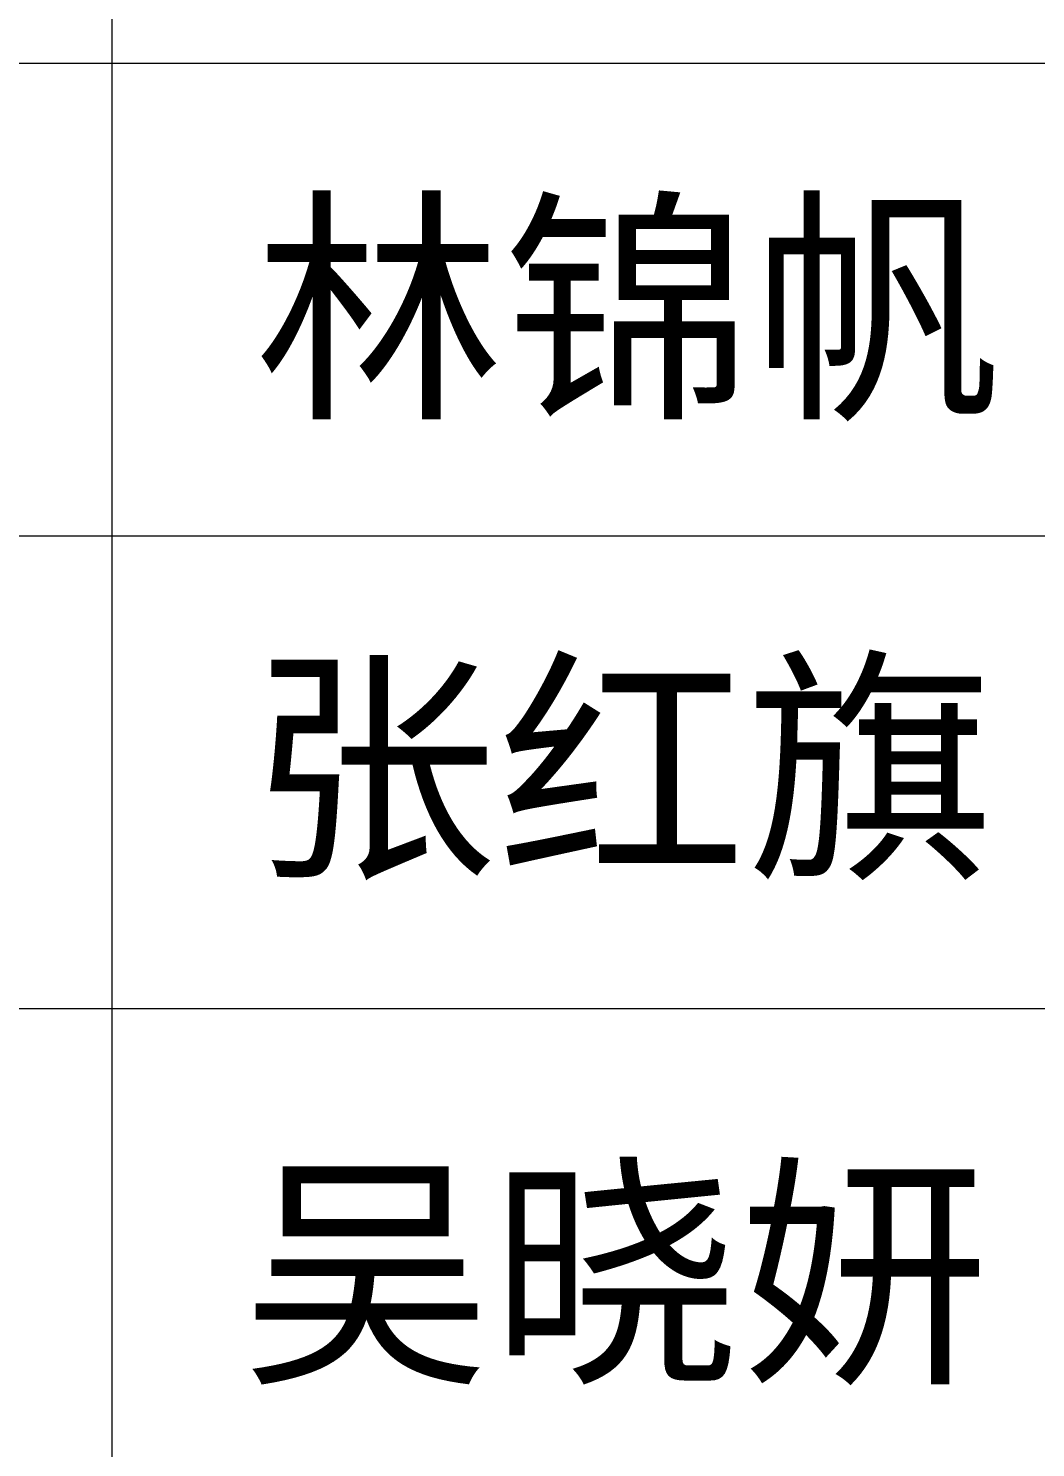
# Model space of a CAD drawing. Header units: millimetres. Extents: x 53009415 to 54059915, y 20499171 to 20796171.
# Drawn here: x 53614210 to 53622732, y 20544456 to 20556466 of the extents above; entities that cross this region are included whole.
import ezdxf

# ---------------------------------------------------------------- set-up
doc = ezdxf.new("R2010")
doc.units = ezdxf.units.MM
doc.header["$LTSCALE"] = 1000
doc.layers.add('PUB_TITLE', color=7, linetype='Continuous', lineweight=20)
doc.layers.add('ROAD', color=2, linetype='Continuous')
doc.styles.add('宋体', font='')
doc.styles.get('宋体').set_extended_font_data('宋体')

# ---------------------------------------------------------------- blocks, each defined once
blk = doc.blocks.new('a1')
at = {"layer": 'PUB_TITLE'}
for p, q in [((50501410, 18562330), (50501410, 18556730)), ((50499410, 18560730), (50505410, 18560730)), ((50499410, 18559930), (50505410, 18559930)), ((50499410, 18559130), (50505410, 18559130))]:
    blk.add_line(p, q, dxfattribs=at)

msp = doc.modelspace()

# ---------------------------------------------------------------- block references
at = {"layer": 'ROAD', "xscale": 5, "yscale": 5, "zscale": 5}
msp.add_blockref('a1', (-198892134.618, -72247479.218), dxfattribs=at)

# ---------------------------------------------------------------- texts
at = {"layer": 'PUB_TITLE', "style": '宋体'}
for s, p in [('林锦帆', (53616121.052, 20553322.984, -5102780)), ('张红旗', (53616068.818, 20549434.614)), ('吴晓妍', (53616016.222, 20545159.726))]:
    msp.add_text(s, height=1544.5718, dxfattribs=at).set_placement(p)

doc.saveas('drawing.dxf')
